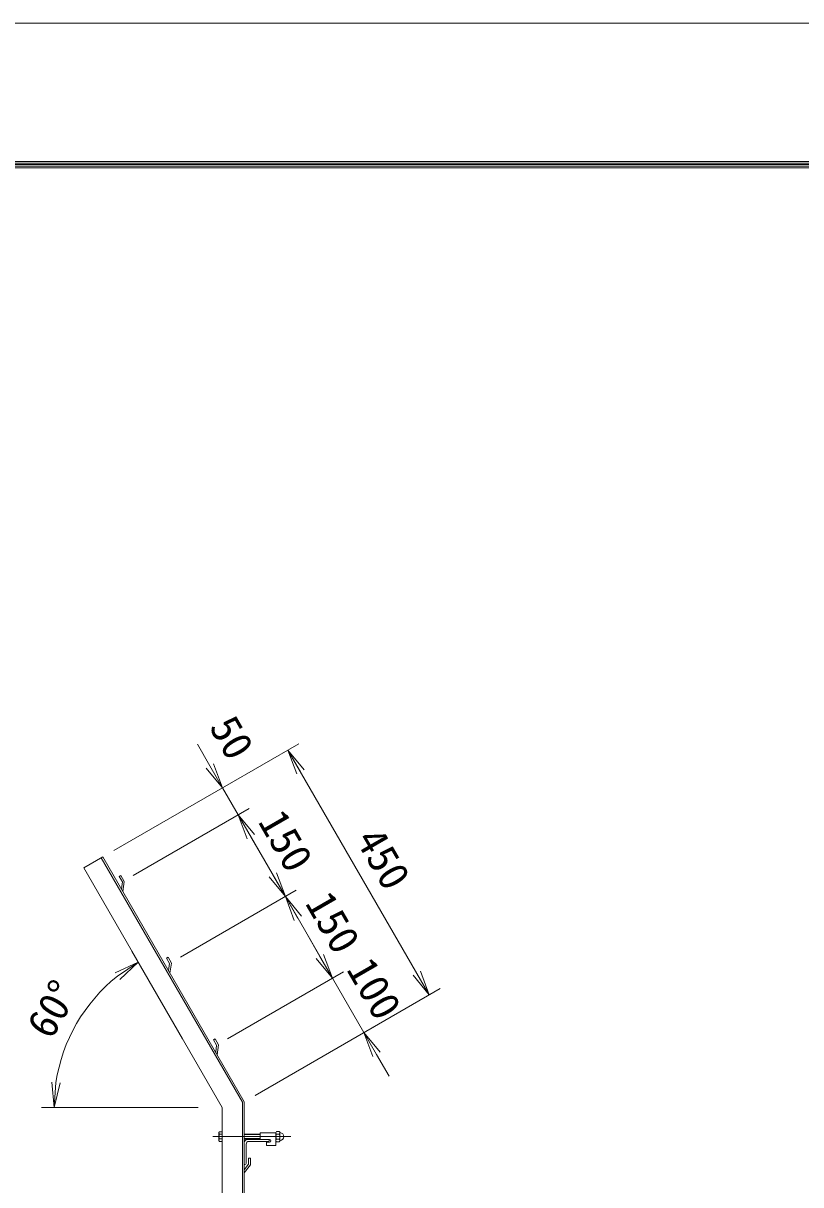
# Model space of a CAD drawing. Units: millimetres at full size. Extents: x -4200 to 4200, y -2970 to 2970.
# Drawn here: x -124 to 1113, y 1122 to 2970 of the extents above; entities that cross this region are included whole.
import ezdxf
from ezdxf.enums import TextEntityAlignment as Align

# ---------------------------------------------------------------- set-up
doc = ezdxf.new("R2010")
doc.units = ezdxf.units.MM
doc.header["$LTSCALE"] = 10
doc.linetypes.add('USER1', pattern=[50.8, 31.75, -6.35, 6.35, -6.35])
for name, color, linetype, lineweight in [('0-0_D-STR1', 1, 'Continuous', 18), ('0-1_D-BMK', 2, 'USER1', 13), ('0-2_D-STR-DIM', 7, 'Continuous', 13), ('0-6_D-STR3', 3, 'Continuous', 13), ('0-8_0', 7, 'Continuous', 18), ('0-B_D-TTL', 7, 'Continuous', 18)]:
    doc.layers.add(name, color=color, linetype=linetype, lineweight=lineweight)
doc.styles.add('ＭＳ ゴシック', font='')
doc.styles.get('ＭＳ ゴシック').set_extended_font_data('MS Gothic')

# ---------------------------------------------------------------- blocks, each defined once
blk = doc.blocks.new('_Open')
at = {"layer": '0-8_0'}
blk.add_line((-10, 1.667), (0, 0), dxfattribs=at)
blk.add_lwpolyline([(-10, -1.667), (0, 0), (-10, 0)], dxfattribs=at)

msp = doc.modelspace()

# ---------------------------------------------------------------- linework, layer by layer
at = {"layer": '0-0_D-STR1'}
for p, q in [((-27.49, 1626.13), (2.82, 1643.63)), ((0.22, 1642.13), (224.82, 1253.11)), ((2.82, 1643.63), (227.82, 1253.92)), ((192.82, 1244.54), (-27.49, 1626.13)), ((28.94, 1612.38), (31.54, 1613.88)), ((28.94, 1612.38), (33.88, 1603.83)), ((31.54, 1613.88), (37.04, 1604.36)), ((37.04, 1604.36), (34.63, 1588.53)), ((103.94, 1482.48), (106.54, 1483.98)), ((106.54, 1483.98), (112.04, 1474.45)), ((107.35, 1462.59), (109.63, 1458.63)), ((112.04, 1474.45), (109.63, 1458.63)), ((178.94, 1352.57), (181.54, 1354.07)), ((178.94, 1352.57), (183.88, 1344.02)), ((181.54, 1354.07), (187.04, 1344.55)), ((183.88, 1344.02), (182.35, 1332.68)), ((182.35, 1332.68), (184.63, 1328.72)), ((187.04, 1344.55), (184.63, 1328.72)), ((192.82, -211.08), (192.82, 1244.54)), ((224.82, -211.08), (224.82, 1253.11)), ((227.82, -211.08), (227.82, 1253.92)), ((227.82, 1188.92), (227.82, 1153.92)), ((230.82, 1186.42), (230.82, 1155.92)), ((267.82, 1193.92), (232.82, 1193.92)), ((265.82, 1190.92), (235.32, 1190.92)), ((267.82, 1192.92), (267.82, 1193.92)), ((234.82, 1154.42), (227.82, 1145.37)), ((228.82, 1153.92), (227.82, 1153.92)), ((237.82, 1153.3), (227.82, 1140.8)), ((234.82, 1164.3), (237.82, 1164.3)), ((234.82, 1164.3), (234.82, 1154.42)), ((237.82, 1164.3), (237.82, 1153.3)), ((227.82, 1145.37), (227.82, 1140.8))]:
    msp.add_line(p, q, dxfattribs=at)
for points in [[(33.88, 1603.83), (32.35, 1592.49), (34.63, 1588.53)], [(103.94, 1482.48), (108.88, 1473.92), (107.35, 1462.59)]]:
    msp.add_lwpolyline(points, dxfattribs=at)
for centre, radius, start, end in [((232.82, 1188.92), 5, 90, 180), ((235.32, 1186.42), 4.5, 90, 180), ((265.82, 1192.92), 2, 270, 0), ((228.82, 1155.92), 2, 270, 0)]:
    msp.add_arc(centre, radius, start, end, dxfattribs=at)
at = {"layer": '0-1_D-BMK'}
msp.add_line((302.05, 1198.42), (177.82, 1198.42), dxfattribs=at)
at = {"layer": '0-2_D-STR-DIM'}
for p, q in [((20.14, 1653.63), (314.48, 1823.56)), ((173.23, 1788.2), (153.23, 1822.85)), ((297.16, 1813.56), (522.16, 1423.85)), ((20.14, 1653.63), (210.55, 1763.56)), ((193.23, 1753.56), (218.23, 1710.26)), ((51.2, 1613.83), (235.55, 1720.26)), ((51.2, 1613.83), (235.55, 1720.26)), ((218.23, 1710.26), (293.23, 1580.36)), ((238.23, 1675.62), (258.23, 1640.98)), ((126.2, 1483.92), (310.55, 1590.36)), ((126.2, 1483.92), (310.55, 1590.36)), ((293.23, 1580.36), (368.23, 1450.45)), ((348.23, 1485.1), (328.23, 1519.74)), ((129.7, 1353.87), (49.05, 1493.56)), ((201.2, 1354.02), (385.55, 1460.45)), ((201.2, 1354.02), (385.55, 1460.45)), ((368.23, 1450.45), (418.23, 1363.85)), ((245.14, 1263.92), (539.48, 1433.85)), ((245.14, 1263.92), (435.55, 1373.85)), ((438.23, 1329.21), (458.23, 1294.57)), ((154.7, 1244.54), (-94.73, 1244.54))]:
    msp.add_line(p, q, dxfattribs=at)
msp.add_arc((192.82, 1244.54), 267.55, 128.57404, 171.42596, dxfattribs=at)
at = {"layer": '0-6_D-STR3'}
for p, q in [((187.52, 1204.72), (188.22, 1205.92)), ((187.52, 1204.72), (187.52, 1192.12)), ((192.82, 1205.92), (188.22, 1205.92)), ((192.82, 1202.17), (188.22, 1202.17)), ((192.82, 1205.92), (192.82, 1190.91)), ((227.82, 1202.42), (253.07, 1202.42)), ((227.82, 1201.67), (253.07, 1201.67)), ((253.07, 1204.42), (253.07, 1193.92)), ((278.07, 1204.42), (253.07, 1204.42)), ((278.07, 1204.65), (278.07, 1192.31)), ((278.07, 1204.65), (278.07, 1192.31)), ((278.07, 1204.42), (278.07, 1184.42)), ((279.07, 1206.52), (283.57, 1206.52)), ((283.57, 1202.47), (279.07, 1202.47)), ((284.57, 1204.65), (284.57, 1192.31)), ((284.57, 1204.65), (284.57, 1192.31)), ((187.52, 1192.12), (188.22, 1190.91)), ((192.82, 1194.66), (188.22, 1194.66)), ((192.82, 1190.91), (188.22, 1190.91)), ((227.82, 1195.17), (253.07, 1195.17)), ((227.82, 1194.42), (253.07, 1194.42)), ((267.82, 1193.92), (253.07, 1193.92)), ((263.07, 1189.42), (263.07, 1184.42)), ((267.82, 1189.42), (263.07, 1189.42)), ((278.07, 1184.42), (263.07, 1184.42)), ((283.57, 1194.37), (279.07, 1194.37)), ((279.07, 1190.32), (283.57, 1190.32))]:
    msp.add_line(p, q, dxfattribs=at)
for centre, radius, start, end in [((190.96, 1204.05), 3.32, 145.61585, 214.38415), ((200.06, 1198.42), 12.42, 162.4121, 197.5879), ((280.61, 1204.49), 2.54, 127.21089, 232.78911), ((286.77, 1198.42), 8.7, 152.26063, 207.73937), ((282.03, 1204.49), 2.54, 307.21089, 52.78911), ((275.87, 1198.42), 8.7, 332.26063, 27.73937), ((284.94, 1205.36), 0.5, 189.83916, 262.83194), ((284.07, 1198.42), 6.5, 277.16806, 82.83194), ((190.96, 1192.79), 3.32, 145.61585, 214.38415), ((267.82, 1191.67), 2.25, 270, 90), ((280.62, 1192.34), 2.55, 127.42505, 232.57495), ((282.02, 1192.34), 2.55, 307.42505, 52.57495), ((284.94, 1191.47), 0.5, 97.16806, 163.42019)]:
    msp.add_arc(centre, radius, start, end, dxfattribs=at)
at = {"layer": '0-B_D-TTL', "color": 2}
msp.add_lwpolyline([(-4200, 2970), (4200, 2970), (4200, -2970), (-4200, -2970)], close=True, dxfattribs=at)
at = {"layer": '0-B_D-TTL'}
for points in [[(-3930, 2750), (3930, 2750), (3930, -2750), (-3930, -2750)], [(-3927.5, 2747.5), (3927.5, 2747.5), (3927.5, -2747.5), (-3927.5, -2747.5)], [(-3925, 2745), (3925, 2745), (3925, -2745), (-3925, -2745)], [(-3922.5, 2742.5), (3922.5, 2742.5), (3922.5, -2742.5), (-3922.5, -2742.5)], [(-3920, 2740), (3920, 2740), (3920, -2740), (-3920, -2740)]]:
    msp.add_lwpolyline(points, close=True, dxfattribs=at)

# ---------------------------------------------------------------- block references
at = {"layer": '0-2_D-STR-DIM', "xscale": 4, "yscale": 4}
for p, rotation in [((297.16, 1813.56), 120), ((193.23, 1753.56), 300), ((218.23, 1710.26), 120), ((218.23, 1710.26), 120), ((293.23, 1580.36), 300), ((293.23, 1580.36), 120), ((59.05, 1476.24), 34.28702), ((368.23, 1450.45), 300), ((368.23, 1450.45), 300), ((522.16, 1423.85), 300), ((418.23, 1363.85), 120), ((-74.73, 1244.54), 265.71298)]:
    msp.add_blockref('_Open', p, dxfattribs=dict(at, rotation=rotation))

# ---------------------------------------------------------------- texts
at = {"layer": '0-2_D-STR-DIM', "style": 'ＭＳ ゴシック'}
for s, rotation, p in [('50', 300, (158.59, 1842.88)), ('150', 300, (236.25, 1692.56)), ('450', 300, (391.25, 1664.09)), ('150', 300, (311.25, 1562.66)), ('100', 300, (376.98, 1457.38)), ('60°', 60, (-66.76, 1343.53))]:
    msp.add_text(s, height=48.09, rotation=rotation, dxfattribs=at).set_placement(p, align=Align.BOTTOM_LEFT)

doc.saveas('drawing.dxf')
